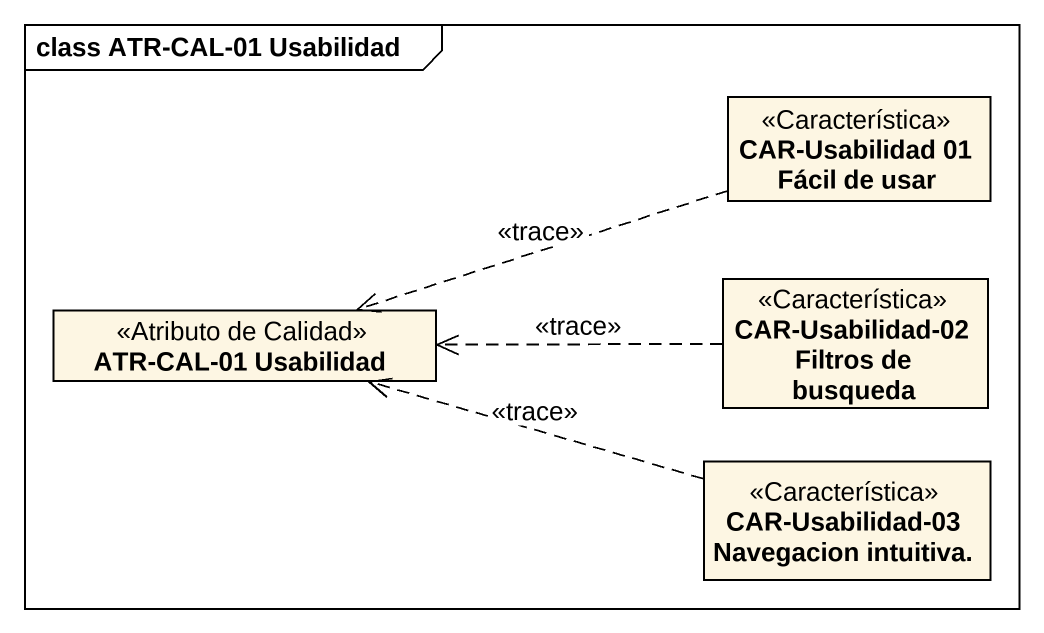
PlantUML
@startuml
mainframe class ATR-CAL-01 Usabilidad
hide circle
hide empty members
class "CAR-Usabilidad 01 Fácil de usar" as CAR_Usabilidad_01_Fácil_de <<Característica>>
class "ATR-CAL-01 Usabilidad" as ATR_CAL_01_Usabilidad <<Atributo de Calidad>>
class "CAR-Usabilidad-02 Filtros de busqueda" as CAR_Usabilidad_02_Filtros <<Característica>>
class "CAR-Usabilidad-03 Navegacion intuitiva." as CAR_Usabilidad_03 <<Característica>>
CAR_Usabilidad_01_Fácil_de .left.> ATR_CAL_01_Usabilidad : <<trace>>
CAR_Usabilidad_02_Filtros .left.> ATR_CAL_01_Usabilidad : <<trace>>
CAR_Usabilidad_03 .left.> ATR_CAL_01_Usabilidad : <<trace>>
@enduml
